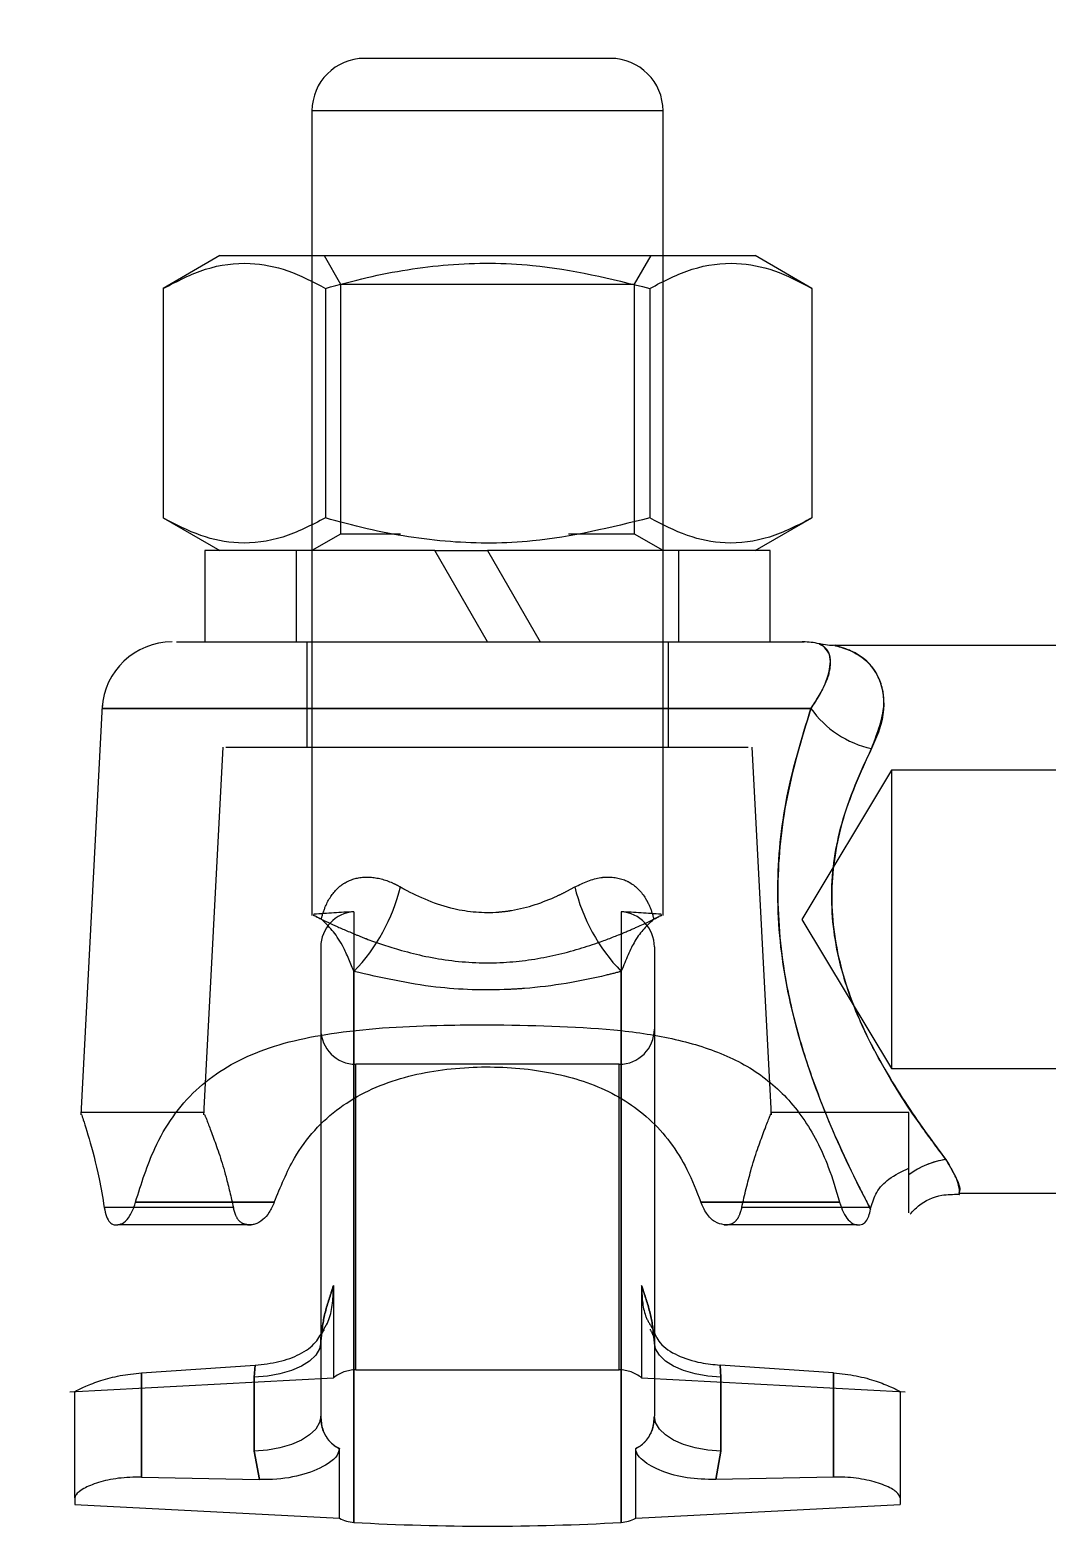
# Model space of a CAD drawing. Header units: millimetres. Extents: x 89051 to 218395, y -330386 to -125649.
# Drawn here: x 92607.9 to 92716.4, y -129227 to -129067.3 of the extents above; entities that cross this region are included whole.
import ezdxf

# ---------------------------------------------------------------- set-up
doc = ezdxf.new("R2010")
doc.units = ezdxf.units.MM
doc.header["$LTSCALE"] = 13
doc.linetypes.add('CENTER', pattern=[50.8, 31.75, -6.35, 6.35, -6.35])
doc.linetypes.add('HIDDEN', pattern=[9.525, 6.35, -3.175])
doc.layers.get('0').update_dxf_attribs({"color": 1, "linetype": 'CENTER'})
doc.layers.add('标注、文本', color=3, linetype='Continuous', lineweight=25)
doc.styles.get("Standard").update_dxf_attribs({"font": 'gbenor.shx', "bigfont": 'gbcbig.shx'})
doc.dimstyles.new('1-15', dxfattribs={"dimscale": 20, "dimtxt": 3.5, "dimasz": 2, "dimexe": 1.5, "dimexo": 0.5, "dimgap": 0.5, "dimtad": 1, "dimtoh": 1, "dimdec": 1, "dimdsep": 46, "dimtxsty": 'Standard', "dimcen": 2.5, "dimclrd": 3, "dimclre": 3, "dimclrt": 3, "dimadec": 0, "dimazin": 2, "dimtfac": 1, "dimtdec": 1, "dimtmove": 0, "dimatfit": 2, "dimfxl": 1, "dimarcsym": 0})

# ---------------------------------------------------------------- blocks, each defined once
blk = doc.blocks.new('*D534')
at = {"layer": 'Defpoints', "color": 0, "transparency": 16777216}
for p in [(92638, -129040.95), (92638, -129075.92), (92675.5, -129075.92)]:
    blk.add_point(p, dxfattribs=at)
at = {"layer": '标注、文本', "color": 3, "lineweight": -2, "transparency": 16777216}
for p, q in [((92638, -129065.92), (92638, -129010.95)), ((92675.5, -129065.92), (92675.5, -129010.95)), ((92598, -129040.95), (92432.95, -129040.95)), ((92675.5, -129040.95), (92638, -129040.95)), ((92715.5, -129040.95), (92755.5, -129040.95))]:
    blk.add_line(p, q, dxfattribs=at)
at = {"layer": '标注、文本', "color": 3, "transparency": 16777216}
for points in [[(92598, -129034.28), (92598, -129047.62), (92638, -129040.95)], [(92715.5, -129034.28), (92715.5, -129047.62), (92675.5, -129040.95)]]:
    blk.add_solid(points, dxfattribs=at)
at = {"layer": '标注、文本', "color": 3, "transparency": 16777216, "insert": (92495.48, -128995.95), "char_height": 70, "attachment_point": 5}
blk.add_mtext('M10', dxfattribs=at)

msp = doc.modelspace()

# ---------------------------------------------------------------- linework, layer by layer
at = {"color": 7, "linetype": 'Continuous', "lineweight": 15}
for p, q in [((92643.62, -129070.29), (92669.87, -129070.29)), ((92638, -129075.92), (92638, -129091.37)), ((92675.5, -129091.37), (92675.5, -129075.92)), ((92628.16, -129091.37), (92622.11, -129094.87)), ((92628.16, -129091.37), (92685.34, -129091.37)), ((92691.39, -129094.87), (92685.34, -129091.37)), ((92622.11, -129094.87), (92622.11, -129119.38)), ((92639.43, -129094.87), (92639.43, -129119.38)), ((92674.07, -129094.87), (92674.07, -129119.38)), ((92691.39, -129094.87), (92691.39, -129119.38)), ((92622.11, -129119.38), (92628.16, -129122.87)), ((92685.34, -129122.87), (92691.39, -129119.38)), ((92626.56, -129122.87), (92626.56, -129132.62)), ((92651.12, -129122.87), (92626.56, -129122.87)), ((92651.12, -129122.87), (92656.75, -129122.87)), ((92656.75, -129132.62), (92651.12, -129122.87)), ((92656.75, -129122.87), (92662.38, -129132.62)), ((92686.94, -129122.87), (92656.75, -129122.87)), ((92686.94, -129132.62), (92686.94, -129122.87)), ((92729.46, -129133), (92693.87, -129133)), ((92615.59, -129139.4), (92613.3, -129183.13)), ((92638.94, -129184.6), (92638.94, -129215.29)), ((92674.56, -129184.32), (92674.56, -129215.29)), ((92701.75, -129189.53), (92701.75, -129188.82)), ((92619.16, -129192.44), (92633.98, -129192.44)), ((92679.52, -129192.44), (92694.34, -129192.44)), ((92707.07, -129191.5), (92729.46, -129191.5)), ((92697.65, -129193.21), (92697.68, -129193.03)), ((92616.99, -129194.87), (92617.28, -129194.87)), ((92631.5, -129194.87), (92617.28, -129194.87)), ((92696.22, -129194.87), (92682, -129194.87)), ((92696.22, -129194.87), (92696.51, -129194.87)), ((92619.79, -129210.68), (92631.92, -129209.86)), ((92631.83, -129211.14), (92631.92, -129209.86)), ((92693.7, -129210.68), (92681.58, -129209.86)), ((92681.58, -129209.86), (92681.67, -129211.14)), ((92619.79, -129210.68), (92619.79, -129221.81)), ((92631.83, -129219.03), (92631.83, -129211.14)), ((92681.67, -129211.14), (92681.67, -129219.03)), ((92693.7, -129221.81), (92693.7, -129210.68)), ((92612.69, -129224.03), (92612.69, -129212.68)), ((92700.81, -129212.68), (92700.81, -129224.03)), ((92632.38, -129222.08), (92631.83, -129219.03)), ((92640.93, -129226.21), (92640.93, -129218.76)), ((92672.57, -129226.21), (92672.57, -129218.76)), ((92681.67, -129219.03), (92681.12, -129222.08)), ((92619.79, -129221.81), (92632.38, -129222.08)), ((92693.7, -129221.81), (92681.12, -129222.08)), ((92612.69, -129224.03), (92612.69, -129224.73)), ((92700.81, -129224.03), (92700.81, -129224.73)), ((92612.69, -129224.73), (92640.93, -129226.21)), ((92672.57, -129226.21), (92700.81, -129224.73))]:
    msp.add_line(p, q, dxfattribs=at)
at = {"color": 8, "linetype": 'Continuous', "lineweight": 15}
for p, q in [((92675.5, -129075.92), (92638, -129075.92)), ((92642.48, -129181.44), (92642.48, -129226.65)), ((92671.02, -129181.5), (92671.02, -129226.65))]:
    msp.add_line(p, q, dxfattribs=at)
at = {"color": 7, "linetype": 'HIDDEN', "lineweight": 0}
for p, q in [((92638, -129091.37), (92638, -129161.84)), ((92639.29, -129091.37), (92641.04, -129094.42)), ((92672.45, -129094.42), (92674.21, -129091.37)), ((92675.5, -129161.85), (92675.5, -129091.37)), ((92641.04, -129094.42), (92672.45, -129094.42)), ((92641.04, -129094.42), (92641.04, -129121.12)), ((92672.45, -129121.12), (92672.45, -129094.42)), ((92641.04, -129121.12), (92638, -129122.87)), ((92647.45, -129121.12), (92641.04, -129121.12)), ((92672.45, -129121.12), (92665.38, -129121.12)), ((92675.5, -129122.87), (92672.45, -129121.12)), ((92636.31, -129122.87), (92636.31, -129132.62)), ((92677.19, -129132.62), (92677.19, -129122.87)), ((92623.07, -129132.62), (92623.07, -129132.62)), ((92637.44, -129132.62), (92637.44, -129143.87)), ((92676.06, -129143.87), (92676.06, -129132.62)), ((92628.48, -129143.87), (92626.43, -129183.11)), ((92687.07, -129183.11), (92685.01, -129143.87)), ((92699.87, -129146.31), (92690.3, -129162.25)), ((92699.87, -129146.31), (92699.87, -129178.19)), ((92756.12, -129146.31), (92699.87, -129146.31)), ((92642.48, -129161.44), (92642.48, -129167.82)), ((92671.02, -129161.44), (92671.02, -129167.82)), ((92690.3, -129162.25), (92699.87, -129178.19)), ((92638.94, -129165.19), (92638.94, -129184.6)), ((92674.56, -129165.19), (92674.56, -129184.32)), ((92642.48, -129167.82), (92642.48, -129181.44)), ((92642.48, -129226.65), (92642.48, -129167.82)), ((92671.02, -129167.82), (92671.02, -129181.5)), ((92671.02, -129226.65), (92671.02, -129167.82)), ((92670.81, -129177.73), (92642.69, -129177.73)), ((92642.69, -129210.36), (92642.69, -129177.73)), ((92670.81, -129210.36), (92670.81, -129177.73)), ((92699.87, -129178.19), (92756.12, -129178.19)), ((92626.54, -129182.87), (92613.4, -129182.87)), ((92701.75, -129182.87), (92686.96, -129182.87)), ((92701.75, -129188.82), (92701.75, -129182.87)), ((92633.98, -129192.44), (92619.16, -129192.44)), ((92694.34, -129192.44), (92679.52, -129192.44)), ((92629.61, -129193.03), (92615.82, -129193.03)), ((92697.68, -129193.03), (92683.89, -129193.03)), ((92616.99, -129194.87), (92617.28, -129194.87)), ((92631.12, -129194.87), (92631.5, -129194.87)), ((92682, -129194.87), (92682.38, -129194.87)), ((92696.22, -129194.87), (92696.51, -129194.87)), ((92640.29, -129201.36), (92640.29, -129211.22)), ((92673.2, -129201.36), (92673.2, -129211.22)), ((92631.92, -129209.86), (92631.83, -129211.14)), ((92681.67, -129211.14), (92681.58, -129209.86)), ((92612.15, -129212.69), (92640.29, -129211.22)), ((92619.79, -129221.81), (92619.79, -129210.68)), ((92631.83, -129211.14), (92631.83, -129219.03)), ((92642.69, -129210.36), (92670.81, -129210.36)), ((92673.2, -129211.22), (92701.34, -129212.69)), ((92681.67, -129219.03), (92681.67, -129211.14)), ((92693.7, -129210.68), (92693.7, -129221.81)), ((92631.83, -129219.03), (92632.38, -129222.08)), ((92681.12, -129222.08), (92681.67, -129219.03))]:
    msp.add_line(p, q, dxfattribs=at)
at = {"color": 7, "linetype": 'Continuous', "lineweight": 15, "flags": 128}
for points in [[(92638.94, -129207.4), (92638.8, -129208.1), (92638.4, -129208.79), (92637.75, -129209.42), (92636.88, -129209.98), (92635.81, -129210.44), (92634.58, -129210.8), (92633.24, -129211.04), (92631.83, -129211.14)], [(92681.67, -129211.14), (92680.26, -129211.04), (92678.92, -129210.8), (92677.69, -129210.44), (92676.62, -129209.98), (92675.75, -129209.42), (92675.1, -129208.79), (92674.7, -129208.1), (92674.56, -129207.4)], [(92638.94, -129215.29), (92638.8, -129216), (92638.4, -129216.68), (92637.75, -129217.31), (92636.88, -129217.87), (92635.81, -129218.34), (92634.58, -129218.69), (92633.24, -129218.93), (92631.83, -129219.03)], [(92681.67, -129219.03), (92680.26, -129218.93), (92678.92, -129218.69), (92677.69, -129218.34), (92676.62, -129217.87), (92675.75, -129217.31), (92675.1, -129216.68), (92674.7, -129216), (92674.56, -129215.29)]]:
    msp.add_lwpolyline(points, dxfattribs=at)
at = {"color": 7, "linetype": 'HIDDEN', "lineweight": 0, "flags": 128}
for points in [[(92638.94, -129207.4), (92638.8, -129208.1), (92638.4, -129208.79), (92637.75, -129209.42), (92636.88, -129209.98), (92635.81, -129210.44), (92634.58, -129210.8), (92633.24, -129211.04), (92631.83, -129211.14)], [(92681.67, -129211.14), (92680.26, -129211.04), (92678.92, -129210.8), (92677.69, -129210.44), (92676.62, -129209.98), (92675.75, -129209.42), (92675.1, -129208.79), (92674.7, -129208.1), (92674.56, -129207.4)], [(92638.94, -129215.29), (92638.8, -129216), (92638.4, -129216.68), (92637.75, -129217.31), (92636.88, -129217.87), (92635.81, -129218.34), (92634.58, -129218.69), (92633.24, -129218.93), (92631.83, -129219.03)], [(92681.67, -129219.03), (92680.26, -129218.93), (92678.92, -129218.69), (92677.69, -129218.34), (92676.62, -129217.87), (92675.75, -129217.31), (92675.1, -129216.68), (92674.7, -129216), (92674.56, -129215.29)]]:
    msp.add_lwpolyline(points, dxfattribs=at)
at = {"color": 7, "linetype": 'Continuous', "lineweight": 15}
for centre, radius, start, end in [((92643.62, -129075.92), 5.62, 90, 180), ((92669.87, -129075.92), 5.62, 0, 90), ((92623.07, -129140.12), 7.5, 89.9999, 176.7374), ((92690.43, -129140.12), 7.5, 76.5294, 90), ((92700.03, -129133.54), 10.72, 215.276, 257.7202), ((92706.95, -129196.53), 8.72, 98.2545, 126.6116), ((92642.69, -129222.9), 3.75, 242.0656, 266.8056), ((92656.75, -128970.94), 256.11, 266.8056, 273.1944), ((92670.81, -129222.9), 3.75, 273.1944, 297.9344)]:
    msp.add_arc(centre, radius, start, end, dxfattribs=at)
at = {"color": 7, "linetype": 'HIDDEN', "lineweight": 0}
for centre, radius, start, end in [((92700.03, -129133.54), 10.72, 215.276, 257.7202), ((92628.32, -129154.16), 19.67, 316.0482, 346.4252), ((92685.18, -129154.16), 19.67, 193.5748, 223.9518), ((92656.75, -129417.15), 256.11, 93.1944, 94.1516), ((92642.69, -129165.19), 3.75, 93.1944, 180), ((92670.81, -129165.19), 3.75, 0, 86.8056), ((92656.75, -129417.15), 256.11, 85.8525, 86.8056), ((92642.69, -129173.98), 3.75, 180, 270), ((92670.81, -129173.98), 3.75, 270, 0), ((92706.95, -129196.53), 8.72, 98.2545, 126.6116), ((92642.69, -129214.11), 3.75, 90, 129.643), ((92670.81, -129214.11), 3.75, 50.357, 90)]:
    msp.add_arc(centre, radius, start, end, dxfattribs=at)
at = {"color": 7, "linetype": 'Continuous', "lineweight": 15}
for centre, start_param, end_param in [((92620.19, -129212.68), 4.711438, 4.712389), ((92693.31, -129212.68), 1.570796, 1.571747)]:
    msp.add_ellipse(centre, major_axis=(0, -15), ratio=0.5, start_param=start_param, end_param=end_param, dxfattribs=at)
for points, knots in [([(92622.11, -129094.87), (92623.61, -129094.09), (92626.65, -129092.53), (92631.15, -129091.95), (92635.46, -129092.79), (92638.1, -129094.17), (92639.43, -129094.87)], [0, 0, 0, 0, 0.264604, 0.534947, 0.765343, 1, 1, 1, 1]), ([(92639.43, -129094.87), (92640.91, -129094.46), (92645.22, -129093.29), (92652.6, -129092.12), (92662.85, -129092.11), (92669.92, -129093.84), (92674.07, -129094.87)], [0, 0, 0, 0, 0.131291, 0.380797, 0.636406, 1, 1, 1, 1]), ([(92674.07, -129094.87), (92675.57, -129094.09), (92678.61, -129092.53), (92683.12, -129091.95), (92687.42, -129092.79), (92690.06, -129094.17), (92691.39, -129094.87)], [0, 0, 0, 0, 0.264604, 0.534947, 0.765343, 1, 1, 1, 1]), ([(92639.43, -129119.38), (92637.93, -129120.16), (92634.89, -129121.72), (92630.38, -129122.29), (92626.08, -129121.45), (92623.44, -129120.08), (92622.11, -129119.38)], [0, 0, 0, 0, 0.264604, 0.534947, 0.765343, 1, 1, 1, 1]), ([(92674.07, -129119.38), (92669.92, -129120.4), (92662.92, -129122.12), (92652.68, -129122.14), (92645.29, -129120.98), (92640.91, -129119.79), (92639.43, -129119.38)], [0, 0, 0, 0, 0.363593, 0.612792, 0.86871, 1, 1, 1, 1]), ([(92691.39, -129119.38), (92689.89, -129120.16), (92686.85, -129121.72), (92682.34, -129122.29), (92678.04, -129121.45), (92675.4, -129120.08), (92674.07, -129119.38)], [0, 0, 0, 0, 0.264604, 0.534947, 0.765343, 1, 1, 1, 1]), ([(92623.54, -129132.62), (92623.55, -129132.62), (92623.56, -129132.62), (92627.91, -129132.62), (92634.87, -129132.62), (92643.78, -129132.62), (92652.21, -129132.62), (92661.16, -129132.62), (92668.76, -129132.62), (92675.76, -129132.62), (92680.76, -129132.62), (92684.93, -129132.62), (92688.89, -129132.62), (92691.12, -129132.62), (92690.38, -129132.62), (92690.35, -129132.62)], [0, 0, 0, 0, 0.083522, 0.193798, 0.292408, 0.3841, 0.476004, 0.519801, 0.621136, 0.679781, 0.738475, 0.802606, 0.866782, 0.994951, 1, 1, 1, 1]), ([(92693.87, -129132.98), (92693.75, -129132.99), (92693.32, -129133.01), (92692.76, -129132.94), (92692.32, -129132.85), (92692.18, -129132.82)], [0, 0, 0, 0, 0.208467, 0.750038, 1, 1, 1, 1]), ([(92697.65, -129193.21), (92696.73, -129191.42), (92694.61, -129187.25), (92691.17, -129179.1), (92688.46, -129169.49), (92687.41, -129159.6), (92688.4, -129149.1), (92690.27, -129143.02), (92691.28, -129139.73)], [0, 0, 0, 0, 0.139514, 0.3243, 0.481762, 0.645733, 0.808421, 1, 1, 1, 1]), ([(92697.75, -129144.01), (92696.56, -129146.59), (92694.41, -129151.24), (92693.1, -129159.81), (92694.31, -129167.87), (92697.44, -129175.51), (92701.75, -129182.62), (92704.36, -129186.11), (92705.7, -129187.9)], [0, 0, 0, 0, 0.182869, 0.330834, 0.479144, 0.627187, 0.808681, 1, 1, 1, 1]), ([(92619.16, -129192.44), (92619.78, -129190.47), (92621.26, -129185.77), (92625.33, -129180.09), (92631.9, -129176.06), (92640.9, -129174.05), (92649.68, -129173.55), (92655.19, -129173.51), (92656.75, -129173.5)], [0, 0, 0, 0, 0.128291, 0.306114, 0.486238, 0.683626, 0.910693, 1, 1, 1, 1]), ([(92656.75, -129173.5), (92661.35, -129173.57), (92668.25, -129173.67), (92676.53, -129174.86), (92682.11, -129176.53), (92686.86, -129179.26), (92690.59, -129183.29), (92692.98, -129187.86), (92693.96, -129191.17), (92694.34, -129192.44)], [0, 0, 0, 0, 0.261736, 0.392969, 0.524295, 0.655604, 0.786629, 0.918439, 1, 1, 1, 1]), ([(92633.98, -129192.44), (92634.64, -129190.82), (92636.27, -129186.82), (92640.6, -129182.06), (92647.13, -129178.98), (92654.61, -129177.83), (92662.04, -129178.14), (92668.79, -129179.87), (92674.33, -129183.35), (92677.73, -129187.86), (92679.06, -129191.26), (92679.52, -129192.44)], [0, 0, 0, 0, 0.089615, 0.221363, 0.348002, 0.468039, 0.583548, 0.696763, 0.813445, 0.935236, 1, 1, 1, 1]), ([(92613.4, -129183.13), (92613.4, -129183.12), (92613.39, -129183.08), (92614.16, -129185.47), (92615.13, -129189.04), (92615.64, -129191.97), (92615.82, -129193.03)], [0, 0, 0, 0, 0.199016, 0.505149, 0.821936, 1, 1, 1, 1]), ([(92697.68, -129193.03), (92697.86, -129192.47), (92698.22, -129191.3), (92699.63, -129189.82), (92701, -129189.17), (92701.75, -129188.82)], [0, 0, 0, 0, 0.292573, 0.614726, 1, 1, 1, 1]), ([(92701.75, -129193.6), (92701.75, -129193.52), (92701.75, -129193.38), (92701.75, -129191.3), (92701.75, -129189.81), (92701.75, -129189.53)], [0, 0, 0, 0, 0.4993083, 0.9062927, 1, 1, 1, 1]), ([(92617.28, -129194.87), (92617.49, -129194.82), (92617.92, -129194.72), (92618.58, -129193.95), (92618.98, -129193.09), (92619.13, -129192.54), (92619.16, -129192.44)], [0, 0, 0, 0, 0.311905, 0.623821, 0.931284, 1, 1, 1, 1]), ([(92633.98, -129192.44), (92633.81, -129192.83), (92633.47, -129193.6), (92632.72, -129194.41), (92632.05, -129194.82), (92631.63, -129194.86), (92631.5, -129194.87)], [0, 0, 0, 0, 0.267328, 0.533113, 0.842483, 1, 1, 1, 1]), ([(92682, -129194.87), (92681.67, -129194.8), (92681.04, -129194.67), (92680.12, -129193.77), (92679.71, -129192.86), (92679.52, -129192.44)], [0, 0, 0, 0, 0.3698867, 0.7034555, 1, 1, 1, 1]), ([(92694.34, -129192.44), (92694.46, -129192.83), (92694.72, -129193.6), (92695.28, -129194.41), (92695.8, -129194.82), (92696.11, -129194.86), (92696.22, -129194.87)], [0, 0, 0, 0, 0.271472, 0.541974, 0.837873, 1, 1, 1, 1]), ([(92701.87, -129193.73), (92702.16, -129193.42), (92703.08, -129192.46), (92704.95, -129191.62), (92706.47, -129191.61), (92707.08, -129191.61)], [0, 0, 0, 0, 0.216465, 0.685811, 1, 1, 1, 1]), ([(92615.82, -129193.03), (92615.89, -129193.36), (92616.03, -129194.04), (92616.41, -129194.66), (92616.75, -129194.86), (92616.95, -129194.87), (92616.99, -129194.87)], [0, 0, 0, 0, 0.309294, 0.618055, 0.94119, 1, 1, 1, 1]), ([(92696.51, -129194.87), (92696.69, -129194.83), (92697.06, -129194.74), (92697.44, -129194.1), (92697.59, -129193.47), (92697.65, -129193.21)], [0, 0, 0, 0, 0.366385, 0.73366, 1, 1, 1, 1]), ([(92631.92, -129209.86), (92632.79, -129209.76), (92634.53, -129209.57), (92636.78, -129208.74), (92638.42, -129207.6), (92638.99, -129206.51), (92639.24, -129206.03)], [0, 0, 0, 0, 0.260672, 0.521157, 0.787349, 1, 1, 1, 1]), ([(92674.33, -129205.9), (92674.57, -129206.46), (92675.1, -129207.7), (92676.96, -129208.87), (92679.25, -129209.62), (92680.89, -129209.79), (92681.58, -129209.86)], [0, 0, 0, 0, 0.231812, 0.512298, 0.79357, 1, 1, 1, 1]), ([(92612.69, -129212.67), (92612.72, -129212.65), (92612.8, -129212.6), (92613.68, -129212.14), (92615.37, -129211.5), (92617.46, -129210.93), (92619.02, -129210.76), (92619.79, -129210.68)], [0, 0, 0, 0, 0.15553, 0.390958, 0.598532, 0.800532, 1, 1, 1, 1]), ([(92693.7, -129210.68), (92694.53, -129210.77), (92696.18, -129210.95), (92698.32, -129211.56), (92699.87, -129212.18), (92700.69, -129212.6), (92700.77, -129212.64), (92700.81, -129212.67)], [0, 0, 0, 0, 0.212122, 0.424388, 0.632518, 0.834235, 1, 1, 1, 1]), ([(92638.94, -129215.29), (92638.97, -129215.77), (92639.05, -129216.7), (92639.7, -129217.89), (92640.42, -129218.51), (92640.86, -129218.73), (92640.93, -129218.76)], [0, 0, 0, 0, 0.33564, 0.650076, 0.94656, 1, 1, 1, 1]), ([(92672.57, -129218.76), (92672.64, -129218.73), (92673.08, -129218.51), (92673.8, -129217.89), (92674.45, -129216.7), (92674.52, -129215.77), (92674.56, -129215.29)], [0, 0, 0, 0, 0.05344, 0.349924, 0.66436, 1, 1, 1, 1]), ([(92640.93, -129218.76), (92640.87, -129219), (92640.73, -129219.62), (92639.43, -129220.64), (92637.21, -129221.62), (92634.53, -129222.08), (92632.85, -129222.08), (92632.38, -129222.08)], [0, 0, 0, 0, 0.0997822, 0.2577358, 0.5631336, 0.8761849, 1, 1, 1, 1]), ([(92681.12, -129222.08), (92680.08, -129222.05), (92677.99, -129221.99), (92675.32, -129221.25), (92673.6, -129220.32), (92672.69, -129219.43), (92672.61, -129218.96), (92672.57, -129218.76)], [0, 0, 0, 0, 0.272264, 0.543354, 0.806307, 0.917665, 1, 1, 1, 1]), ([(92619.79, -129221.81), (92618.96, -129221.83), (92617.28, -129221.87), (92615.11, -129222.37), (92613.52, -129223.03), (92612.78, -129223.63), (92612.71, -129223.92), (92612.69, -129224.03)], [0, 0, 0, 0, 0.219315, 0.438629, 0.657824, 0.877172, 1, 1, 1, 1]), ([(92700.81, -129224.03), (92700.73, -129223.82), (92700.57, -129223.41), (92699.26, -129222.68), (92697.33, -129222.09), (92695.35, -129221.81), (92694.11, -129221.81), (92693.7, -129221.81)], [0, 0, 0, 0, 0.226703, 0.453689, 0.674639, 0.893771, 1, 1, 1, 1])]:
    msp.add_open_spline(points, degree=3, knots=knots, dxfattribs=at)
at = {"color": 8, "linetype": 'Continuous', "lineweight": 15}
for points, knots in [([(92691.28, -129139.73), (92691.57, -129139.31), (92692.56, -129137.86), (92693.42, -129135.51), (92693.41, -129133.48), (92692.13, -129132.82), (92692.17, -129132.84), (92692.18, -129132.84)], [0, 0, 0, 0, 0.089163, 0.303876, 0.580335, 0.922227, 1, 1, 1, 1]), ([(92693.87, -129133.02), (92693.84, -129133.02), (92693.78, -129133), (92694.24, -129133.11), (92695.5, -129133.47), (92697.65, -129134.77), (92699.25, -129137.42), (92699.04, -129141.13), (92698.05, -129143.34), (92697.75, -129144.01)], [0, 0, 0, 0, 0.033425, 0.063804, 0.220681, 0.380977, 0.663809, 0.897661, 1, 1, 1, 1]), ([(92691.28, -129139.73), (92689.65, -129139.73), (92686.55, -129139.73), (92680.36, -129139.73), (92673.78, -129139.73), (92666.71, -129139.73), (92659.93, -129139.73), (92651.08, -129139.73), (92640.62, -129139.73), (92629.74, -129139.73), (92621.2, -129139.73), (92616.98, -129139.73), (92615.54, -129139.73), (92615.69, -129139.73), (92615.73, -129139.73)], [0, 0, 0, 0, 0.08065, 0.152535, 0.227178, 0.290918, 0.356985, 0.413245, 0.530447, 0.64536, 0.766539, 0.899876, 0.972415, 1, 1, 1, 1]), ([(92705.7, -129187.9), (92706.14, -129188.67), (92707.37, -129190.8), (92707.19, -129191.22), (92707.07, -129191.5)], [0, 0, 0, 0, 0.360768, 1, 1, 1, 1])]:
    msp.add_open_spline(points, degree=3, knots=knots, dxfattribs=at)
at = {"color": 7, "linetype": 'HIDDEN', "lineweight": 0}
for points, knots in [([(92692.18, -129132.84), (92692.16, -129132.83), (92692.11, -129132.81), (92693.01, -129133.2), (92693.52, -129134.41), (92693.07, -129136.86), (92691.87, -129138.79), (92691.28, -129139.73)], [0, 0, 0, 0, 0.069941, 0.258386, 0.588374, 0.800094, 1, 1, 1, 1]), ([(92697.75, -129144.01), (92698.31, -129142.54), (92699.44, -129139.58), (92698.53, -129135.65), (92696.29, -129133.67), (92693.88, -129133.02), (92693.87, -129133.02), (92693.87, -129133.02)], [0, 0, 0, 0, 0.2248592, 0.449181, 0.7757164, 0.9433115, 1, 1, 1, 1]), ([(92615.73, -129139.73), (92615.72, -129139.73), (92615.7, -129139.73), (92617.22, -129139.73), (92620.18, -129139.73), (92624.61, -129139.73), (92630.12, -129139.73), (92636.62, -129139.73), (92645.28, -129139.73), (92652.62, -129139.73), (92661.4, -129139.73), (92669.99, -129139.73), (92681.13, -129139.73), (92687.81, -129139.73), (92690.68, -129139.73), (92691.28, -129139.73)], [0, 0, 0, 0, 0.046837, 0.123612, 0.202712, 0.278721, 0.357448, 0.427276, 0.499788, 0.618459, 0.624798, 0.738528, 0.850784, 0.968999, 1, 1, 1, 1]), ([(92691.28, -129139.73), (92690.27, -129143), (92688.43, -129149), (92687.43, -129159.31), (92688.29, -129168.15), (92690.15, -129175.62), (92692.78, -129183.16), (92695.54, -129189.12), (92697.21, -129192.36), (92697.65, -129193.21)], [0, 0, 0, 0, 0.190655, 0.349569, 0.509461, 0.622936, 0.736509, 0.93138, 1, 1, 1, 1]), ([(92628.8, -129143.87), (92628.95, -129143.87), (92629.19, -129143.87), (92632.42, -129143.87), (92636.6, -129143.87), (92643.18, -129143.87), (92651.96, -129143.87), (92660.78, -129143.87), (92668.48, -129143.87), (92675.26, -129143.87), (92680.88, -129143.87), (92684.57, -129143.87), (92684.57, -129143.87), (92684.58, -129143.87)], [0, 0, 0, 0, 0.116595, 0.187337, 0.26069, 0.358772, 0.457465, 0.541866, 0.619663, 0.702045, 0.797172, 0.909851, 1, 1, 1, 1]), ([(92705.7, -129187.9), (92704.89, -129186.83), (92702.79, -129184.03), (92699.28, -129178.73), (92696.25, -129172.72), (92694.12, -129166.81), (92693.12, -129159.57), (92694.44, -129151.17), (92696.57, -129146.58), (92697.75, -129144.01)], [0, 0, 0, 0, 0.120329, 0.314072, 0.419625, 0.529073, 0.673506, 0.818062, 1, 1, 1, 1]), ([(92639, -129162.23), (92639.02, -129162.15), (92639.17, -129161.55), (92639.66, -129160.22), (92640.52, -129159.03), (92641.86, -129158.08), (92642.99, -129157.73), (92644.72, -129157.73), (92646.08, -129158.07), (92647.16, -129158.63), (92647.44, -129158.78)], [0, 0, 0, 0, 0.019768, 0.152009, 0.376167, 0.45631, 0.662525, 0.72607, 0.928813, 1, 1, 1, 1]), ([(92647.44, -129158.78), (92647.57, -129158.86), (92649.28, -129159.81), (92652.64, -129161.27), (92656.43, -129161.6), (92658.49, -129161.42), (92660.68, -129161.13), (92663, -129160.33), (92665.1, -129159.31), (92665.72, -129158.97), (92666.06, -129158.78)], [0, 0, 0, 0, 0.025388, 0.321228, 0.556709, 0.571535, 0.626414, 0.885089, 0.935936, 1, 1, 1, 1]), ([(92666.06, -129158.78), (92667, -129158.35), (92668.1, -129157.85), (92670, -129157.67), (92671.08, -129157.86), (92672.54, -129158.63), (92673.33, -129159.45), (92674.05, -129160.8), (92674.33, -129161.55), (92674.48, -129162.15), (92674.5, -129162.23)], [0, 0, 0, 0, 0.23485, 0.273776, 0.503367, 0.54344, 0.787346, 0.847818, 0.98021, 1, 1, 1, 1]), ([(92639, -129162.23), (92638.6, -129162.03), (92637.98, -129161.72), (92638.16, -129161.81), (92638.22, -129161.84)], [0, 0, 0, 0, 0.636417, 1, 1, 1, 1]), ([(92638.46, -129161.96), (92638.95, -129162.21), (92639.81, -129162.64), (92641.68, -129163.45), (92642.48, -129163.79)], [0, 0, 0, 0, 0.569646, 1, 1, 1, 1]), ([(92642.48, -129167.82), (92642.47, -129167.81), (92642.05, -129166.76), (92641, -129164.17), (92639.77, -129162.98), (92639, -129162.23)], [0, 0, 0, 0, 0.002447, 0.372483, 1, 1, 1, 1]), ([(92671.02, -129163.79), (92671.59, -129163.55), (92673.47, -129162.75), (92674.4, -129162.29), (92675.04, -129161.96)], [0, 0, 0, 0, 0.3036875, 1, 1, 1, 1]), ([(92674.5, -129162.23), (92673.81, -129162.87), (92672.56, -129164.02), (92671.53, -129166.56), (92671.02, -129167.81), (92671.02, -129167.82)], [0, 0, 0, 0, 0.557787, 0.997553, 1, 1, 1, 1]), ([(92675.27, -129161.85), (92675.34, -129161.81), (92675.52, -129161.72), (92674.9, -129162.03), (92674.5, -129162.23)], [0, 0, 0, 0, 0.368745, 1, 1, 1, 1]), ([(92642.48, -129163.79), (92642.9, -129163.97), (92644.3, -129164.53), (92647.5, -129165.63), (92652.49, -129166.78), (92658.34, -129167.03), (92663.89, -129166.21), (92668.12, -129164.94), (92670.21, -129164.12), (92671.02, -129163.79)], [0, 0, 0, 0, 0.059142, 0.19591, 0.373095, 0.550947, 0.716442, 0.889189, 1, 1, 1, 1]), ([(92671.02, -129167.82), (92670.49, -129167.95), (92667.25, -129168.78), (92663.14, -129169.49), (92656.99, -129169.87), (92650.62, -129169.68), (92645.35, -129168.47), (92642.48, -129167.82)], [0, 0, 0, 0, 0.059845, 0.367115, 0.424332, 0.68662, 1, 1, 1, 1]), ([(92683.89, -129193.03), (92684.21, -129191.66), (92684.99, -129188.37), (92686.3, -129184.76), (92687.09, -129182.79), (92686.98, -129183.05), (92686.96, -129183.12)], [0, 0, 0, 0, 0.232525, 0.561446, 0.891546, 1, 1, 1, 1]), ([(92626.54, -129183.12), (92626.54, -129183.11), (92626.53, -129183.09), (92627.45, -129185.43), (92628.67, -129188.94), (92629.35, -129191.9), (92629.61, -129193.03)], [0, 0, 0, 0, 0.199474, 0.497182, 0.809084, 1, 1, 1, 1]), ([(92707.07, -129191.5), (92707.08, -129191.5), (92707.15, -129191.99), (92707.37, -129190.63), (92706.15, -129188.65), (92705.7, -129187.9)], [0, 0, 0, 0, 0.001457, 0.625597, 1, 1, 1, 1]), ([(92631.12, -129194.87), (92630.88, -129194.83), (92630.4, -129194.73), (92629.88, -129194.04), (92629.69, -129193.33), (92629.61, -129193.03)], [0, 0, 0, 0, 0.36243, 0.726288, 1, 1, 1, 1]), ([(92683.89, -129193.03), (92683.79, -129193.36), (92683.61, -129194.03), (92683.13, -129194.65), (92682.69, -129194.86), (92682.43, -129194.87), (92682.38, -129194.87)], [0, 0, 0, 0, 0.302487, 0.604177, 0.927744, 1, 1, 1, 1]), ([(92638.94, -129207.4), (92639.02, -129206.54), (92639.2, -129204.74), (92639.83, -129202.77), (92640.21, -129201.62), (92640.29, -129201.36)], [0, 0, 0, 0, 0.4134228, 0.8636555, 1, 1, 1, 1]), ([(92640.29, -129201.36), (92640.21, -129201.62), (92639.83, -129202.77), (92639.2, -129204.74), (92639.02, -129206.54), (92638.94, -129207.4)], [0, 0, 0, 0, 0.1363445, 0.5865772, 1, 1, 1, 1]), ([(92639.24, -129206.03), (92639.35, -129205.87), (92640.05, -129204.8), (92640.25, -129203.1), (92640.29, -129201.59), (92640.29, -129201.36)], [0, 0, 0, 0, 0.1294795, 0.8669301, 1, 1, 1, 1]), ([(92673.2, -129201.36), (92673.29, -129201.62), (92673.67, -129202.77), (92674.3, -129204.74), (92674.48, -129206.54), (92674.56, -129207.4)], [0, 0, 0, 0, 0.136344, 0.586577, 1, 1, 1, 1]), ([(92674.56, -129207.4), (92674.48, -129206.54), (92674.3, -129204.74), (92673.67, -129202.77), (92673.29, -129201.62), (92673.2, -129201.36)], [0, 0, 0, 0, 0.413423, 0.863656, 1, 1, 1, 1]), ([(92673.2, -129201.36), (92673.24, -129202.5), (92673.29, -129204.24), (92674.07, -129205.48), (92674.33, -129205.9)], [0, 0, 0, 0, 0.662203, 1, 1, 1, 1]), ([(92638.95, -129207.63), (92638.95, -129207.53), (92638.93, -129207.18), (92638.92, -129206.62), (92639.3, -129206.1), (92639.32, -129206.08)], [0, 0, 0, 0, 0.274049, 0.970483, 1, 1, 1, 1]), ([(92674.1, -129206.02), (92674.26, -129206.33), (92674.62, -129207.03), (92674.57, -129207.42), (92674.55, -129207.63)], [0, 0, 0, 0, 0.437675, 1, 1, 1, 1]), ([(92640.93, -129218.76), (92640.86, -129218.73), (92640.42, -129218.51), (92639.7, -129217.89), (92639.05, -129216.7), (92638.97, -129215.77), (92638.94, -129215.29)], [0, 0, 0, 0, 0.05344, 0.349924, 0.66436, 1, 1, 1, 1]), ([(92674.56, -129215.29), (92674.52, -129215.77), (92674.45, -129216.7), (92673.8, -129217.89), (92673.08, -129218.51), (92672.64, -129218.73), (92672.57, -129218.76)], [0, 0, 0, 0, 0.33564, 0.650076, 0.94656, 1, 1, 1, 1])]:
    msp.add_open_spline(points, degree=3, knots=knots, dxfattribs=at)

# ---------------------------------------------------------------- dimensions: what is measured, and where the dimension line sits
at = {"layer": '标注、文本'}
dim = msp.add_linear_dim(base=(92638, -129040.95), p1=(92675.5, -129075.92), p2=(92638, -129075.92), text='M10', dimstyle='1-15', dxfattribs=at)
dim.commit()
dim.dimension.update_dxf_attribs({"geometry": '*D534', "text_midpoint": (92495.48, -128995.95)})

doc.saveas('drawing.dxf')
